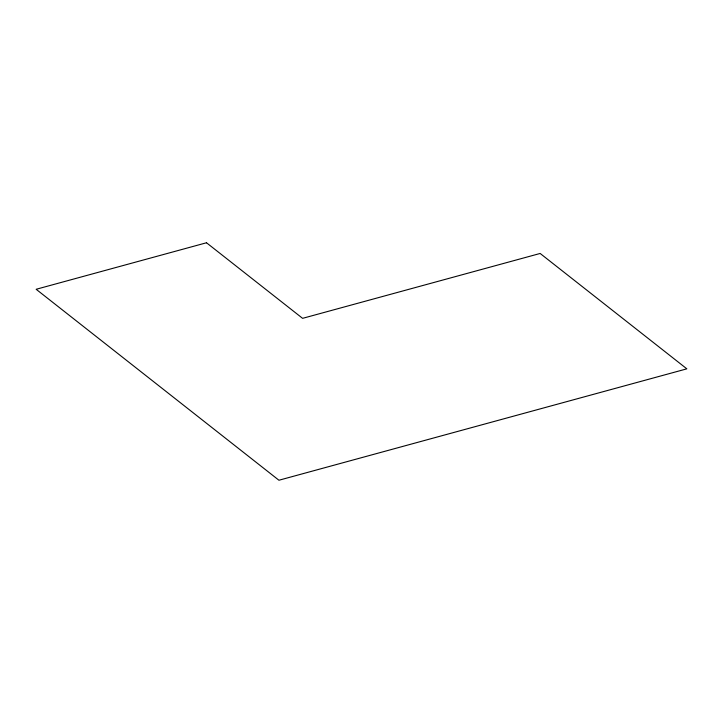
<?xml version="1.0" encoding="UTF-8"?>
<svg xmlns="http://www.w3.org/2000/svg" width="723" height="723" viewBox="0 0 723 723"><rect width="100%" height="100%" fill="white"/><g stroke="black" fill="none" stroke-linecap="round" stroke-linejoin="round"><path stroke-width="1.08" d="M206.507 242.765L36.15 289.281L278.933 480.235L686.85 368.838L540.153 253.457L302.594 318.337L206.507 242.765"/></g></svg>
